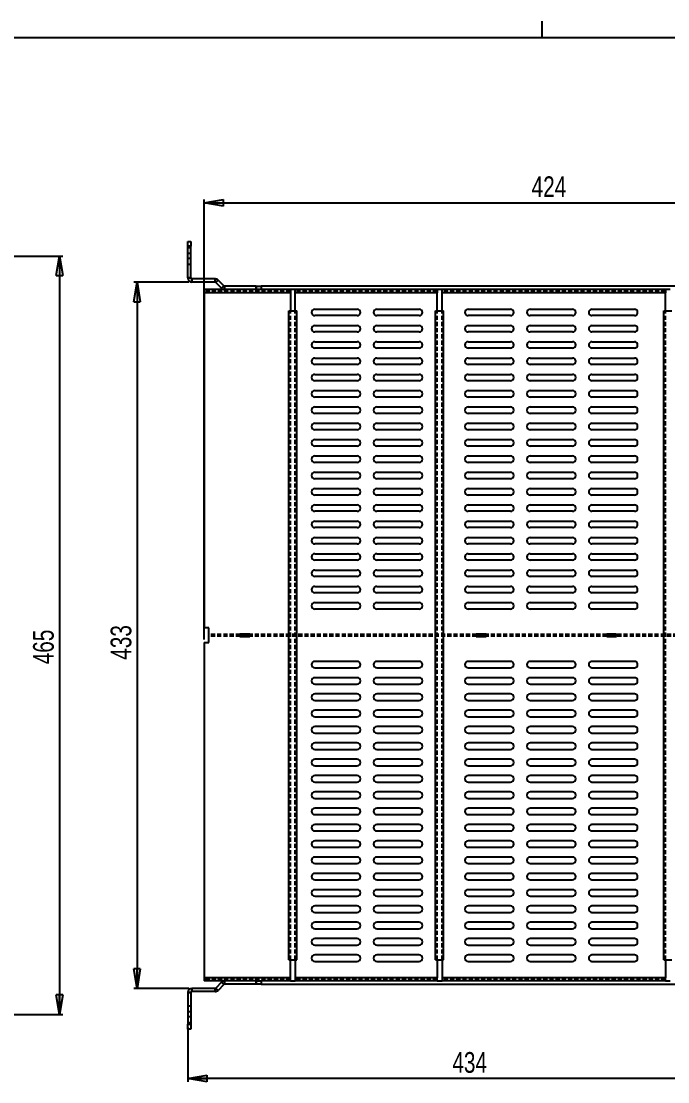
# Model space of a CAD drawing. Extents: x 0 to 841, y 0 to 594.
# Drawn here: x 496.2 to 694.6, y 268.8 to 594 of the extents above; entities that cross this region are included whole.
import ezdxf

# ---------------------------------------------------------------- set-up
doc = ezdxf.new("R2010")
doc.units = 0
doc.linetypes.add('HIDDEN', pattern=[1.905, 1.27, -0.635])
doc.layers.get('0').update_dxf_attribs({"linetype": 'CONTINUOUS'})
doc.layers.add('FORMAT', color=7, linetype='CONTINUOUS')
doc.styles.add('SLDTEXTSTYLE0', font='TXT', dxfattribs={"width": 0.75})
doc.dimstyles.new('SLDDIMSTYLE0', dxfattribs={"dimtxt": 6.35, "dimasz": 5.9944, "dimexe": 0, "dimexo": 0.0625, "dimgap": 1.5875, "dimtad": 1, "dimtih": 1, "dimtoh": 1, "dimlfac": 2, "dimzin": 12, "dimtxsty": 'SLDTEXTSTYLE0', "dimblk1": 'CLOSED', "dimblk2": 'CLOSED', "dimsah": 1, "dimcen": 0.09, "dimazin": 3, "dimtfac": 1, "dimtofl": 0, "dimtmove": 0, "dimatfit": 3, "dimtolj": 1, "dimtzin": 12})

# ---------------------------------------------------------------- blocks, each defined once
blk = doc.blocks.new('_CLOSED')
at = {"color": 0, "linetype": 'BYBLOCK'}
for p, q in [((-1, 0.166667), (0, 0)), ((-1, 0.166667), (-1, -0.166667)), ((0, 0), (-1, -0.166667)), ((0, 0), (-1, 0))]:
    blk.add_line(p, q, dxfattribs=at)
blk = doc.blocks.new('*D8')
at = {"layer": 'FORMAT'}
for p, q in [((547.62, 513.98), (530.77, 513.98)), ((531.76, 513.98), (531.76, 297.48)), ((547.62, 297.48), (530.77, 297.48))]:
    blk.add_line(p, q, dxfattribs=at)
at = {"layer": 'FORMAT', "xscale": 5.9944, "yscale": 5.9944}
for p, rotation in [((531.76, 513.98, -41.97), 90.0000000000004), ((531.76, 297.48, -41.97), 270.0000000000004)]:
    blk.add_blockref('_CLOSED', p, dxfattribs=dict(at, rotation=rotation))
at = {"layer": 'FORMAT', "insert": (523.65, 398.22), "char_height": 6.35, "attachment_point": 1, "rotation": 90, "style": 'SLDTEXTSTYLE0'}
blk.add_mtext('433', dxfattribs=at)
blk = doc.blocks.new('*D9')
at = {"layer": 'FORMAT'}
for p, q in [((552.31, 404.47), (552.31, 539.32)), ((552.31, 538.33), (764.31, 538.33)), ((764.31, 511.72), (764.31, 539.32))]:
    blk.add_line(p, q, dxfattribs=at)
at = {"layer": 'FORMAT', "xscale": 5.9944, "yscale": 5.9944, "rotation": 180.0000000000004}
blk.add_blockref('_CLOSED', (552.31, 538.33, -41.97), dxfattribs=at)
at = {"layer": 'FORMAT', "xscale": 5.9944, "yscale": 5.9944}
blk.add_blockref('_CLOSED', (764.31, 538.33, -41.97), dxfattribs=at)
at = {"layer": 'FORMAT', "insert": (652.78, 546.44), "char_height": 6.35, "attachment_point": 1, "style": 'SLDTEXTSTYLE0'}
blk.add_mtext('424', dxfattribs=at)
blk = doc.blocks.new('*D10')
at = {"layer": 'FORMAT'}
for p, q in [((764.31, 299.74), (764.31, 268.84)), ((547.31, 285.49), (547.31, 268.84)), ((764.31, 269.83), (547.31, 269.83))]:
    blk.add_line(p, q, dxfattribs=at)
at = {"layer": 'FORMAT', "xscale": 5.9944, "yscale": 5.9944}
for p, rotation in [((547.31, 269.83, -41.87), 180.0000000000004), ((764.31, 269.83, -41.87), 360.0000000000004)]:
    blk.add_blockref('_CLOSED', p, dxfattribs=dict(at, rotation=rotation))
at = {"layer": 'FORMAT', "insert": (628.48, 277.94), "char_height": 6.35, "attachment_point": 1, "style": 'SLDTEXTSTYLE0'}
blk.add_mtext('434', dxfattribs=at)
blk = doc.blocks.new('*D12')
at = {"layer": 'FORMAT'}
for p, q in [((469.93, 521.98), (508.96, 521.98)), ((507.97, 521.98), (507.97, 289.48)), ((469.56, 289.48), (508.96, 289.48))]:
    blk.add_line(p, q, dxfattribs=at)
at = {"layer": 'FORMAT', "xscale": 5.9944, "yscale": 5.9944}
for p, rotation in [((507.97, 521.98, 0.05), 90.0000000000004), ((507.97, 289.48, 0.05), 270.0000000000004)]:
    blk.add_blockref('_CLOSED', p, dxfattribs=dict(at, rotation=rotation))
at = {"layer": 'FORMAT', "insert": (499.86, 396.83), "char_height": 6.35, "attachment_point": 1, "rotation": 90, "style": 'SLDTEXTSTYLE0'}
blk.add_mtext('465', dxfattribs=at)

msp = doc.modelspace()

# ---------------------------------------------------------------- linework, layer by layer
at = {"color": 7, "linetype": 'CONTINUOUS'}
for p, q in [((656, 589), (656, 594)), ((25, 589), (836, 589)), ((547.3088, 526.4831), (548.3088, 526.4831)), ((547.3088, 524.9831), (547.3088, 526.4831)), ((548.3088, 524.9831), (547.3088, 524.9831)), ((547.3088, 515.2831), (547.3088, 524.9831)), ((548.3088, 526.4831), (548.3088, 524.9831)), ((548.3088, 515.2831), (548.3088, 524.9831)), ((547.3088, 515.2831), (548.3088, 515.2831)), ((548.6088, 514.9831), (548.6088, 513.9831)), ((555.6846, 514.9831), (548.6088, 514.9831)), ((555.6846, 513.9831), (548.6088, 513.9831)), ((555.6846, 513.9831), (555.6846, 514.9831)), ((556.6038, 514.6023), (555.8967, 513.8952)), ((557.6781, 512.1138), (555.8967, 513.8952)), ((558.3852, 512.821), (556.6038, 514.6023)), ((552.3088, 510.7331), (552.3088, 511.7331)), ((558.5973, 511.7331), (552.3088, 511.7331)), ((578.8088, 510.7331), (552.3088, 510.7331)), ((552.3088, 510.7331), (552.3088, 407.9831)), ((557.6781, 512.1138), (558.3852, 512.821)), ((558.5973, 512.7331), (558.5973, 511.7331)), ((568.3088, 512.7331), (558.5973, 512.7331)), ((568.3088, 511.7331), (558.5973, 511.7331)), ((568.3088, 511.7331), (568.3088, 512.7331)), ((568.3088, 512.7331), (569.8088, 512.7331)), ((569.8088, 511.7331), (568.3088, 511.7331)), ((569.8088, 512.7331), (569.8088, 511.7331)), ((764.3088, 512.7331), (569.8088, 512.7331)), ((578.8088, 511.7331), (569.8088, 511.7331)), ((580.3088, 511.7331), (578.8088, 511.7331)), ((578.8088, 511.7331), (578.8088, 510.7331)), ((578.8088, 510.7331), (578.8088, 505.2331)), ((623.8088, 511.7331), (580.3088, 511.7331)), ((580.3088, 510.7331), (580.3088, 511.7331)), ((580.3088, 505.2331), (580.3088, 510.7331)), ((623.8088, 510.7331), (580.3088, 510.7331)), ((625.3088, 511.7331), (623.8088, 511.7331)), ((623.8088, 511.7331), (623.8088, 510.7331)), ((623.8088, 505.2331), (623.8088, 510.7331)), ((625.3088, 510.7331), (625.3088, 511.7331)), ((693.8088, 511.7331), (625.3088, 511.7331)), ((693.8088, 510.7331), (625.3088, 510.7331)), ((625.3088, 505.2331), (625.3088, 510.7331)), ((695.3088, 511.7331), (693.8088, 511.7331)), ((693.8088, 511.7331), (693.8088, 510.7331)), ((693.8088, 505.2331), (693.8088, 510.7331)), ((578.3088, 505.2331), (580.8088, 505.2331)), ((578.3088, 306.2331), (578.3088, 505.2331)), ((580.8088, 306.2331), (580.8088, 505.2331)), ((586.3088, 505.7331), (599.3088, 505.7331)), ((605.3088, 505.7331), (618.3088, 505.7331)), ((623.3088, 505.2331), (625.8088, 505.2331)), ((623.3088, 306.2331), (623.3088, 505.2331)), ((625.8088, 306.2331), (625.8088, 505.2331)), ((633.3088, 505.7331), (646.3088, 505.7331)), ((652.3088, 505.7331), (665.3088, 505.7331)), ((671.3088, 505.7331), (684.3088, 505.7331)), ((693.3088, 306.2331), (693.3088, 505.2331)), ((693.3088, 505.2331), (695.8088, 505.2331)), ((599.3088, 503.7331), (586.3088, 503.7331)), ((618.3088, 503.7331), (605.3088, 503.7331)), ((646.3088, 503.7331), (633.3088, 503.7331)), ((665.3088, 503.7331), (652.3088, 503.7331)), ((684.3088, 503.7331), (671.3088, 503.7331)), ((586.3088, 500.7331), (599.3088, 500.7331)), ((599.3088, 498.7331), (586.3088, 498.7331)), ((605.3088, 500.7331), (618.3088, 500.7331)), ((618.3088, 498.7331), (605.3088, 498.7331)), ((633.3088, 500.7331), (646.3088, 500.7331)), ((646.3088, 498.7331), (633.3088, 498.7331)), ((652.3088, 500.7331), (665.3088, 500.7331)), ((665.3088, 498.7331), (652.3088, 498.7331)), ((671.3088, 500.7331), (684.3088, 500.7331)), ((684.3088, 498.7331), (671.3088, 498.7331)), ((586.3088, 495.7331), (599.3088, 495.7331)), ((605.3088, 495.7331), (618.3088, 495.7331)), ((633.3088, 495.7331), (646.3088, 495.7331)), ((652.3088, 495.7331), (665.3088, 495.7331)), ((671.3088, 495.7331), (684.3088, 495.7331)), ((599.3088, 493.7331), (586.3088, 493.7331)), ((618.3088, 493.7331), (605.3088, 493.7331)), ((646.3088, 493.7331), (633.3088, 493.7331)), ((665.3088, 493.7331), (652.3088, 493.7331)), ((684.3088, 493.7331), (671.3088, 493.7331)), ((586.3088, 490.7331), (599.3088, 490.7331)), ((599.3088, 488.7331), (586.3088, 488.7331)), ((605.3088, 490.7331), (618.3088, 490.7331)), ((618.3088, 488.7331), (605.3088, 488.7331)), ((633.3088, 490.7331), (646.3088, 490.7331)), ((646.3088, 488.7331), (633.3088, 488.7331)), ((652.3088, 490.7331), (665.3088, 490.7331)), ((665.3088, 488.7331), (652.3088, 488.7331)), ((671.3088, 490.7331), (684.3088, 490.7331)), ((684.3088, 488.7331), (671.3088, 488.7331)), ((586.3088, 485.7331), (599.3088, 485.7331)), ((605.3088, 485.7331), (618.3088, 485.7331)), ((633.3088, 485.7331), (646.3088, 485.7331)), ((652.3088, 485.7331), (665.3088, 485.7331)), ((671.3088, 485.7331), (684.3088, 485.7331)), ((599.3088, 483.7331), (586.3088, 483.7331)), ((618.3088, 483.7331), (605.3088, 483.7331)), ((646.3088, 483.7331), (633.3088, 483.7331)), ((665.3088, 483.7331), (652.3088, 483.7331)), ((684.3088, 483.7331), (671.3088, 483.7331)), ((586.3088, 480.7331), (599.3088, 480.7331)), ((599.3088, 478.7331), (586.3088, 478.7331)), ((605.3088, 480.7331), (618.3088, 480.7331)), ((618.3088, 478.7331), (605.3088, 478.7331)), ((633.3088, 480.7331), (646.3088, 480.7331)), ((646.3088, 478.7331), (633.3088, 478.7331)), ((652.3088, 480.7331), (665.3088, 480.7331)), ((665.3088, 478.7331), (652.3088, 478.7331)), ((671.3088, 480.7331), (684.3088, 480.7331)), ((684.3088, 478.7331), (671.3088, 478.7331)), ((586.3088, 475.7331), (599.3088, 475.7331)), ((605.3088, 475.7331), (618.3088, 475.7331)), ((633.3088, 475.7331), (646.3088, 475.7331)), ((652.3088, 475.7331), (665.3088, 475.7331)), ((671.3088, 475.7331), (684.3088, 475.7331)), ((599.3088, 473.7331), (586.3088, 473.7331)), ((618.3088, 473.7331), (605.3088, 473.7331)), ((646.3088, 473.7331), (633.3088, 473.7331)), ((665.3088, 473.7331), (652.3088, 473.7331)), ((684.3088, 473.7331), (671.3088, 473.7331)), ((586.3088, 470.7331), (599.3088, 470.7331)), ((599.3088, 468.7331), (586.3088, 468.7331)), ((605.3088, 470.7331), (618.3088, 470.7331)), ((618.3088, 468.7331), (605.3088, 468.7331)), ((633.3088, 470.7331), (646.3088, 470.7331)), ((646.3088, 468.7331), (633.3088, 468.7331)), ((652.3088, 470.7331), (665.3088, 470.7331)), ((665.3088, 468.7331), (652.3088, 468.7331)), ((671.3088, 470.7331), (684.3088, 470.7331)), ((684.3088, 468.7331), (671.3088, 468.7331)), ((586.3088, 465.7331), (599.3088, 465.7331)), ((605.3088, 465.7331), (618.3088, 465.7331)), ((633.3088, 465.7331), (646.3088, 465.7331)), ((652.3088, 465.7331), (665.3088, 465.7331)), ((671.3088, 465.7331), (684.3088, 465.7331)), ((599.3088, 463.7331), (586.3088, 463.7331)), ((618.3088, 463.7331), (605.3088, 463.7331)), ((646.3088, 463.7331), (633.3088, 463.7331)), ((665.3088, 463.7331), (652.3088, 463.7331)), ((684.3088, 463.7331), (671.3088, 463.7331)), ((586.3088, 460.7331), (599.3088, 460.7331)), ((599.3088, 458.7331), (586.3088, 458.7331)), ((605.3088, 460.7331), (618.3088, 460.7331)), ((618.3088, 458.7331), (605.3088, 458.7331)), ((633.3088, 460.7331), (646.3088, 460.7331)), ((646.3088, 458.7331), (633.3088, 458.7331)), ((652.3088, 460.7331), (665.3088, 460.7331)), ((665.3088, 458.7331), (652.3088, 458.7331)), ((671.3088, 460.7331), (684.3088, 460.7331)), ((684.3088, 458.7331), (671.3088, 458.7331)), ((586.3088, 455.7331), (599.3088, 455.7331)), ((605.3088, 455.7331), (618.3088, 455.7331)), ((633.3088, 455.7331), (646.3088, 455.7331)), ((652.3088, 455.7331), (665.3088, 455.7331)), ((671.3088, 455.7331), (684.3088, 455.7331)), ((599.3088, 453.7331), (586.3088, 453.7331)), ((618.3088, 453.7331), (605.3088, 453.7331)), ((646.3088, 453.7331), (633.3088, 453.7331)), ((665.3088, 453.7331), (652.3088, 453.7331)), ((684.3088, 453.7331), (671.3088, 453.7331)), ((586.3088, 450.7331), (599.3088, 450.7331)), ((599.3088, 448.7331), (586.3088, 448.7331)), ((605.3088, 450.7331), (618.3088, 450.7331)), ((618.3088, 448.7331), (605.3088, 448.7331)), ((633.3088, 450.7331), (646.3088, 450.7331)), ((646.3088, 448.7331), (633.3088, 448.7331)), ((652.3088, 450.7331), (665.3088, 450.7331)), ((665.3088, 448.7331), (652.3088, 448.7331)), ((671.3088, 450.7331), (684.3088, 450.7331)), ((684.3088, 448.7331), (671.3088, 448.7331)), ((586.3088, 445.7331), (599.3088, 445.7331)), ((605.3088, 445.7331), (618.3088, 445.7331)), ((633.3088, 445.7331), (646.3088, 445.7331)), ((652.3088, 445.7331), (665.3088, 445.7331)), ((671.3088, 445.7331), (684.3088, 445.7331)), ((599.3088, 443.7331), (586.3088, 443.7331)), ((618.3088, 443.7331), (605.3088, 443.7331)), ((646.3088, 443.7331), (633.3088, 443.7331)), ((665.3088, 443.7331), (652.3088, 443.7331)), ((684.3088, 443.7331), (671.3088, 443.7331)), ((586.3088, 440.7331), (599.3088, 440.7331)), ((605.3088, 440.7331), (618.3088, 440.7331)), ((633.3088, 440.7331), (646.3088, 440.7331)), ((652.3088, 440.7331), (665.3088, 440.7331)), ((671.3088, 440.7331), (684.3088, 440.7331)), ((599.3088, 438.7331), (586.3088, 438.7331)), ((586.3088, 435.7331), (599.3088, 435.7331)), ((618.3088, 438.7331), (605.3088, 438.7331)), ((605.3088, 435.7331), (618.3088, 435.7331)), ((646.3088, 438.7331), (633.3088, 438.7331)), ((633.3088, 435.7331), (646.3088, 435.7331)), ((665.3088, 438.7331), (652.3088, 438.7331)), ((652.3088, 435.7331), (665.3088, 435.7331)), ((684.3088, 438.7331), (671.3088, 438.7331)), ((671.3088, 435.7331), (684.3088, 435.7331)), ((599.3088, 433.7331), (586.3088, 433.7331)), ((618.3088, 433.7331), (605.3088, 433.7331)), ((646.3088, 433.7331), (633.3088, 433.7331)), ((665.3088, 433.7331), (652.3088, 433.7331)), ((684.3088, 433.7331), (671.3088, 433.7331)), ((586.3088, 430.7331), (599.3088, 430.7331)), ((605.3088, 430.7331), (618.3088, 430.7331)), ((633.3088, 430.7331), (646.3088, 430.7331)), ((652.3088, 430.7331), (665.3088, 430.7331)), ((671.3088, 430.7331), (684.3088, 430.7331)), ((599.3088, 428.7331), (586.3088, 428.7331)), ((618.3088, 428.7331), (605.3088, 428.7331)), ((646.3088, 428.7331), (633.3088, 428.7331)), ((665.3088, 428.7331), (652.3088, 428.7331)), ((684.3088, 428.7331), (671.3088, 428.7331)), ((586.3088, 425.7331), (599.3088, 425.7331)), ((599.3088, 423.7331), (586.3088, 423.7331)), ((605.3088, 425.7331), (618.3088, 425.7331)), ((618.3088, 423.7331), (605.3088, 423.7331)), ((633.3088, 425.7331), (646.3088, 425.7331)), ((646.3088, 423.7331), (633.3088, 423.7331)), ((652.3088, 425.7331), (665.3088, 425.7331)), ((665.3088, 423.7331), (652.3088, 423.7331)), ((671.3088, 425.7331), (684.3088, 425.7331)), ((684.3088, 423.7331), (671.3088, 423.7331)), ((586.3088, 420.7331), (599.3088, 420.7331)), ((605.3088, 420.7331), (618.3088, 420.7331)), ((633.3088, 420.7331), (646.3088, 420.7331)), ((652.3088, 420.7331), (665.3088, 420.7331)), ((671.3088, 420.7331), (684.3088, 420.7331)), ((599.3088, 418.7331), (586.3088, 418.7331)), ((618.3088, 418.7331), (605.3088, 418.7331)), ((646.3088, 418.7331), (633.3088, 418.7331)), ((665.3088, 418.7331), (652.3088, 418.7331)), ((684.3088, 418.7331), (671.3088, 418.7331)), ((586.3088, 415.7331), (599.3088, 415.7331)), ((599.3088, 413.7331), (586.3088, 413.7331)), ((605.3088, 415.7331), (618.3088, 415.7331)), ((618.3088, 413.7331), (605.3088, 413.7331)), ((633.3088, 415.7331), (646.3088, 415.7331)), ((646.3088, 413.7331), (633.3088, 413.7331)), ((652.3088, 415.7331), (665.3088, 415.7331)), ((665.3088, 413.7331), (652.3088, 413.7331)), ((671.3088, 415.7331), (684.3088, 415.7331)), ((684.3088, 413.7331), (671.3088, 413.7331)), ((553.8088, 407.9831), (552.3088, 407.9831)), ((553.8088, 403.4831), (553.8088, 407.9831)), ((552.3088, 403.4831), (552.3088, 300.7331)), ((552.3088, 403.4831), (553.8088, 403.4831)), ((566.3088, 406.1081), (563.3088, 406.1081)), ((563.3088, 406.1081), (563.3088, 405.3581)), ((563.5588, 405.9831), (563.3088, 405.9831)), ((563.5588, 405.4831), (563.3088, 405.4831)), ((563.3088, 405.3581), (566.3088, 405.3581)), ((563.5588, 405.4831), (563.5588, 405.9831)), ((566.0588, 405.9831), (563.5588, 405.9831)), ((566.0588, 405.4831), (563.5588, 405.4831)), ((566.0588, 405.4831), (566.0588, 405.9831)), ((566.3088, 405.9831), (566.0588, 405.9831)), ((566.3088, 405.4831), (566.0588, 405.4831)), ((566.3088, 405.3581), (566.3088, 406.1081)), ((638.8088, 406.1081), (635.8088, 406.1081)), ((635.8088, 406.1081), (635.8088, 405.3581)), ((636.0588, 405.9831), (635.8088, 405.9831)), ((636.0588, 405.4831), (635.8088, 405.4831)), ((635.8088, 405.3581), (638.8088, 405.3581)), ((636.0588, 405.4831), (636.0588, 405.9831)), ((638.5588, 405.9831), (636.0588, 405.9831)), ((638.5588, 405.4831), (636.0588, 405.4831)), ((638.5588, 405.4831), (638.5588, 405.9831)), ((638.8088, 405.9831), (638.5588, 405.9831)), ((638.8088, 405.4831), (638.5588, 405.4831)), ((638.8088, 405.3581), (638.8088, 406.1081)), ((678.8088, 406.1081), (675.8088, 406.1081)), ((675.8088, 406.1081), (675.8088, 405.3581)), ((676.0588, 405.9831), (675.8088, 405.9831)), ((676.0588, 405.4831), (675.8088, 405.4831)), ((675.8088, 405.3581), (678.8088, 405.3581)), ((676.0588, 405.4831), (676.0588, 405.9831)), ((678.5588, 405.9831), (676.0588, 405.9831)), ((678.5588, 405.4831), (676.0588, 405.4831)), ((678.5588, 405.4831), (678.5588, 405.9831)), ((678.8088, 405.9831), (678.5588, 405.9831)), ((678.8088, 405.4831), (678.5588, 405.4831)), ((678.8088, 405.3581), (678.8088, 406.1081)), ((599.3088, 397.7331), (586.3088, 397.7331)), ((618.3088, 397.7331), (605.3088, 397.7331)), ((646.3088, 397.7331), (633.3088, 397.7331)), ((665.3088, 397.7331), (652.3088, 397.7331)), ((684.3088, 397.7331), (671.3088, 397.7331)), ((586.3088, 395.7331), (599.3088, 395.7331)), ((605.3088, 395.7331), (618.3088, 395.7331)), ((633.3088, 395.7331), (646.3088, 395.7331)), ((652.3088, 395.7331), (665.3088, 395.7331)), ((671.3088, 395.7331), (684.3088, 395.7331)), ((599.3088, 392.7331), (586.3088, 392.7331)), ((586.3088, 390.7331), (599.3088, 390.7331)), ((618.3088, 392.7331), (605.3088, 392.7331)), ((605.3088, 390.7331), (618.3088, 390.7331)), ((646.3088, 392.7331), (633.3088, 392.7331)), ((633.3088, 390.7331), (646.3088, 390.7331)), ((665.3088, 392.7331), (652.3088, 392.7331)), ((652.3088, 390.7331), (665.3088, 390.7331)), ((684.3088, 392.7331), (671.3088, 392.7331)), ((671.3088, 390.7331), (684.3088, 390.7331)), ((599.3088, 387.7331), (586.3088, 387.7331)), ((618.3088, 387.7331), (605.3088, 387.7331)), ((646.3088, 387.7331), (633.3088, 387.7331)), ((665.3088, 387.7331), (652.3088, 387.7331)), ((684.3088, 387.7331), (671.3088, 387.7331)), ((586.3088, 385.7331), (599.3088, 385.7331)), ((605.3088, 385.7331), (618.3088, 385.7331)), ((633.3088, 385.7331), (646.3088, 385.7331)), ((652.3088, 385.7331), (665.3088, 385.7331)), ((671.3088, 385.7331), (684.3088, 385.7331)), ((599.3088, 382.7331), (586.3088, 382.7331)), ((586.3088, 380.7331), (599.3088, 380.7331)), ((618.3088, 382.7331), (605.3088, 382.7331)), ((605.3088, 380.7331), (618.3088, 380.7331)), ((646.3088, 382.7331), (633.3088, 382.7331)), ((633.3088, 380.7331), (646.3088, 380.7331)), ((665.3088, 382.7331), (652.3088, 382.7331)), ((652.3088, 380.7331), (665.3088, 380.7331)), ((684.3088, 382.7331), (671.3088, 382.7331)), ((671.3088, 380.7331), (684.3088, 380.7331)), ((599.3088, 377.7331), (586.3088, 377.7331)), ((618.3088, 377.7331), (605.3088, 377.7331)), ((646.3088, 377.7331), (633.3088, 377.7331)), ((665.3088, 377.7331), (652.3088, 377.7331)), ((684.3088, 377.7331), (671.3088, 377.7331)), ((586.3088, 375.7331), (599.3088, 375.7331)), ((605.3088, 375.7331), (618.3088, 375.7331)), ((633.3088, 375.7331), (646.3088, 375.7331)), ((652.3088, 375.7331), (665.3088, 375.7331)), ((671.3088, 375.7331), (684.3088, 375.7331)), ((599.3088, 372.7331), (586.3088, 372.7331)), ((586.3088, 370.7331), (599.3088, 370.7331)), ((618.3088, 372.7331), (605.3088, 372.7331)), ((605.3088, 370.7331), (618.3088, 370.7331)), ((646.3088, 372.7331), (633.3088, 372.7331)), ((633.3088, 370.7331), (646.3088, 370.7331)), ((665.3088, 372.7331), (652.3088, 372.7331)), ((652.3088, 370.7331), (665.3088, 370.7331)), ((684.3088, 372.7331), (671.3088, 372.7331)), ((671.3088, 370.7331), (684.3088, 370.7331)), ((599.3088, 367.7331), (586.3088, 367.7331)), ((618.3088, 367.7331), (605.3088, 367.7331)), ((646.3088, 367.7331), (633.3088, 367.7331)), ((665.3088, 367.7331), (652.3088, 367.7331)), ((684.3088, 367.7331), (671.3088, 367.7331)), ((586.3088, 365.7331), (599.3088, 365.7331)), ((605.3088, 365.7331), (618.3088, 365.7331)), ((633.3088, 365.7331), (646.3088, 365.7331)), ((652.3088, 365.7331), (665.3088, 365.7331)), ((671.3088, 365.7331), (684.3088, 365.7331)), ((599.3088, 362.7331), (586.3088, 362.7331)), ((618.3088, 362.7331), (605.3088, 362.7331)), ((646.3088, 362.7331), (633.3088, 362.7331)), ((665.3088, 362.7331), (652.3088, 362.7331)), ((684.3088, 362.7331), (671.3088, 362.7331)), ((586.3088, 360.7331), (599.3088, 360.7331)), ((599.3088, 357.7331), (586.3088, 357.7331)), ((605.3088, 360.7331), (618.3088, 360.7331)), ((618.3088, 357.7331), (605.3088, 357.7331)), ((633.3088, 360.7331), (646.3088, 360.7331)), ((646.3088, 357.7331), (633.3088, 357.7331)), ((652.3088, 360.7331), (665.3088, 360.7331)), ((665.3088, 357.7331), (652.3088, 357.7331)), ((671.3088, 360.7331), (684.3088, 360.7331)), ((684.3088, 357.7331), (671.3088, 357.7331)), ((586.3088, 355.7331), (599.3088, 355.7331)), ((605.3088, 355.7331), (618.3088, 355.7331)), ((633.3088, 355.7331), (646.3088, 355.7331)), ((652.3088, 355.7331), (665.3088, 355.7331)), ((671.3088, 355.7331), (684.3088, 355.7331)), ((599.3088, 352.7331), (586.3088, 352.7331)), ((618.3088, 352.7331), (605.3088, 352.7331)), ((646.3088, 352.7331), (633.3088, 352.7331)), ((665.3088, 352.7331), (652.3088, 352.7331)), ((684.3088, 352.7331), (671.3088, 352.7331)), ((586.3088, 350.7331), (599.3088, 350.7331)), ((605.3088, 350.7331), (618.3088, 350.7331)), ((633.3088, 350.7331), (646.3088, 350.7331)), ((652.3088, 350.7331), (665.3088, 350.7331)), ((671.3088, 350.7331), (684.3088, 350.7331)), ((599.3088, 347.7331), (586.3088, 347.7331)), ((586.3088, 345.7331), (599.3088, 345.7331)), ((618.3088, 347.7331), (605.3088, 347.7331)), ((605.3088, 345.7331), (618.3088, 345.7331)), ((646.3088, 347.7331), (633.3088, 347.7331)), ((633.3088, 345.7331), (646.3088, 345.7331)), ((665.3088, 347.7331), (652.3088, 347.7331)), ((652.3088, 345.7331), (665.3088, 345.7331)), ((684.3088, 347.7331), (671.3088, 347.7331)), ((671.3088, 345.7331), (684.3088, 345.7331)), ((599.3088, 342.7331), (586.3088, 342.7331)), ((618.3088, 342.7331), (605.3088, 342.7331)), ((646.3088, 342.7331), (633.3088, 342.7331)), ((665.3088, 342.7331), (652.3088, 342.7331)), ((684.3088, 342.7331), (671.3088, 342.7331)), ((586.3088, 340.7331), (599.3088, 340.7331)), ((605.3088, 340.7331), (618.3088, 340.7331)), ((633.3088, 340.7331), (646.3088, 340.7331)), ((652.3088, 340.7331), (665.3088, 340.7331)), ((671.3088, 340.7331), (684.3088, 340.7331)), ((599.3088, 337.7331), (586.3088, 337.7331)), ((586.3088, 335.7331), (599.3088, 335.7331)), ((618.3088, 337.7331), (605.3088, 337.7331)), ((605.3088, 335.7331), (618.3088, 335.7331)), ((646.3088, 337.7331), (633.3088, 337.7331)), ((633.3088, 335.7331), (646.3088, 335.7331)), ((665.3088, 337.7331), (652.3088, 337.7331)), ((652.3088, 335.7331), (665.3088, 335.7331)), ((684.3088, 337.7331), (671.3088, 337.7331)), ((671.3088, 335.7331), (684.3088, 335.7331)), ((599.3088, 332.7331), (586.3088, 332.7331)), ((618.3088, 332.7331), (605.3088, 332.7331)), ((646.3088, 332.7331), (633.3088, 332.7331)), ((665.3088, 332.7331), (652.3088, 332.7331)), ((684.3088, 332.7331), (671.3088, 332.7331)), ((586.3088, 330.7331), (599.3088, 330.7331)), ((605.3088, 330.7331), (618.3088, 330.7331)), ((633.3088, 330.7331), (646.3088, 330.7331)), ((652.3088, 330.7331), (665.3088, 330.7331)), ((671.3088, 330.7331), (684.3088, 330.7331)), ((599.3088, 327.7331), (586.3088, 327.7331)), ((586.3088, 325.7331), (599.3088, 325.7331)), ((618.3088, 327.7331), (605.3088, 327.7331)), ((605.3088, 325.7331), (618.3088, 325.7331)), ((646.3088, 327.7331), (633.3088, 327.7331)), ((633.3088, 325.7331), (646.3088, 325.7331)), ((665.3088, 327.7331), (652.3088, 327.7331)), ((652.3088, 325.7331), (665.3088, 325.7331)), ((684.3088, 327.7331), (671.3088, 327.7331)), ((671.3088, 325.7331), (684.3088, 325.7331)), ((599.3088, 322.7331), (586.3088, 322.7331)), ((618.3088, 322.7331), (605.3088, 322.7331)), ((646.3088, 322.7331), (633.3088, 322.7331)), ((665.3088, 322.7331), (652.3088, 322.7331)), ((684.3088, 322.7331), (671.3088, 322.7331)), ((586.3088, 320.7331), (599.3088, 320.7331)), ((605.3088, 320.7331), (618.3088, 320.7331)), ((633.3088, 320.7331), (646.3088, 320.7331)), ((652.3088, 320.7331), (665.3088, 320.7331)), ((671.3088, 320.7331), (684.3088, 320.7331)), ((599.3088, 317.7331), (586.3088, 317.7331)), ((586.3088, 315.7331), (599.3088, 315.7331)), ((618.3088, 317.7331), (605.3088, 317.7331)), ((605.3088, 315.7331), (618.3088, 315.7331)), ((646.3088, 317.7331), (633.3088, 317.7331)), ((633.3088, 315.7331), (646.3088, 315.7331)), ((665.3088, 317.7331), (652.3088, 317.7331)), ((652.3088, 315.7331), (665.3088, 315.7331)), ((684.3088, 317.7331), (671.3088, 317.7331)), ((671.3088, 315.7331), (684.3088, 315.7331)), ((599.3088, 312.7331), (586.3088, 312.7331)), ((618.3088, 312.7331), (605.3088, 312.7331)), ((646.3088, 312.7331), (633.3088, 312.7331)), ((665.3088, 312.7331), (652.3088, 312.7331)), ((684.3088, 312.7331), (671.3088, 312.7331)), ((586.3088, 310.7331), (599.3088, 310.7331)), ((605.3088, 310.7331), (618.3088, 310.7331)), ((633.3088, 310.7331), (646.3088, 310.7331)), ((652.3088, 310.7331), (665.3088, 310.7331)), ((671.3088, 310.7331), (684.3088, 310.7331)), ((578.3088, 306.2331), (580.8088, 306.2331)), ((578.8088, 300.7331), (578.8088, 306.2331)), ((580.3088, 306.2331), (580.3088, 300.7331)), ((599.3088, 307.7331), (586.3088, 307.7331)), ((586.3088, 305.7331), (599.3088, 305.7331)), ((618.3088, 307.7331), (605.3088, 307.7331)), ((605.3088, 305.7331), (618.3088, 305.7331)), ((623.3088, 306.2331), (625.8088, 306.2331)), ((623.8088, 306.2331), (623.8088, 300.7331)), ((625.3088, 306.2331), (625.3088, 300.7331)), ((646.3088, 307.7331), (633.3088, 307.7331)), ((633.3088, 305.7331), (646.3088, 305.7331)), ((665.3088, 307.7331), (652.3088, 307.7331)), ((652.3088, 305.7331), (665.3088, 305.7331)), ((684.3088, 307.7331), (671.3088, 307.7331)), ((671.3088, 305.7331), (684.3088, 305.7331)), ((693.3088, 306.2331), (695.8088, 306.2331)), ((693.8088, 306.2331), (693.8088, 300.7331)), ((578.8088, 300.7331), (552.3088, 300.7331)), ((552.3088, 300.7331), (552.3088, 299.7331)), ((558.5973, 299.7331), (552.3088, 299.7331)), ((557.6781, 299.3523), (555.8967, 297.571)), ((558.3852, 298.6452), (557.6781, 299.3523)), ((558.5973, 299.7331), (558.5973, 298.7331)), ((568.3088, 299.7331), (558.5973, 299.7331)), ((568.3088, 298.7331), (568.3088, 299.7331)), ((568.3088, 299.7331), (569.8088, 299.7331)), ((569.8088, 299.7331), (569.8088, 298.7331)), ((578.8088, 299.7331), (569.8088, 299.7331)), ((578.8088, 299.7331), (578.8088, 300.7331)), ((578.8088, 299.7331), (580.3088, 299.7331)), ((623.8088, 300.7331), (580.3088, 300.7331)), ((580.3088, 300.7331), (580.3088, 299.7331)), ((623.8088, 299.7331), (580.3088, 299.7331)), ((623.8088, 299.7331), (623.8088, 300.7331)), ((623.8088, 299.7331), (625.3088, 299.7331)), ((693.8088, 300.7331), (625.3088, 300.7331)), ((625.3088, 300.7331), (625.3088, 299.7331)), ((693.8088, 299.7331), (625.3088, 299.7331)), ((693.8088, 299.7331), (693.8088, 300.7331)), ((693.8088, 299.7331), (695.3088, 299.7331)), ((548.3088, 296.1831), (547.3088, 296.1831)), ((547.3088, 296.1831), (547.3088, 286.4831)), ((548.3088, 296.1831), (548.3088, 286.4831)), ((548.6088, 297.4831), (548.6088, 296.4831)), ((555.6846, 297.4831), (548.6088, 297.4831)), ((555.6846, 296.4831), (548.6088, 296.4831)), ((555.6846, 296.4831), (555.6846, 297.4831)), ((555.8967, 297.571), (556.6038, 296.8638)), ((558.3852, 298.6452), (556.6038, 296.8638)), ((568.3088, 298.7331), (558.5973, 298.7331)), ((569.8088, 298.7331), (568.3088, 298.7331)), ((569.8088, 298.7331), (764.3088, 298.7331)), ((547.3088, 286.4831), (548.3088, 286.4831)), ((547.3088, 284.9831), (547.3088, 286.4831)), ((548.3088, 286.4831), (548.3088, 284.9831)), ((548.3088, 284.9831), (547.3088, 284.9831))]:
    msp.add_line(p, q, dxfattribs=at)
at = {"color": 7, "linetype": 'HIDDEN'}
for p, q in [((547.3088, 524.9831), (548.3088, 524.9831)), ((548.3088, 524.4831), (547.3088, 524.4831)), ((548.3088, 522.7331), (547.3088, 522.7331)), ((548.3088, 522.7331), (547.3088, 522.7331)), ((548.3088, 522.7331), (547.3088, 522.7331)), ((548.3088, 522.7331), (547.3088, 522.7331)), ((548.3088, 521.2331), (547.3088, 521.2331)), ((548.3088, 521.2331), (547.3088, 521.2331)), ((548.3088, 521.2331), (547.3088, 521.2331)), ((548.3088, 521.2331), (547.3088, 521.2331)), ((547.3088, 519.4831), (548.3088, 519.4831)), ((548.3088, 515.2831), (547.3088, 515.2831)), ((548.6088, 513.9831), (548.6088, 514.9831)), ((555.6846, 514.9831), (555.6846, 513.9831)), ((555.8967, 513.8952), (556.6038, 514.6023)), ((578.8088, 511.2331), (552.3088, 511.2331)), ((578.8088, 510.7331), (552.3088, 510.7331)), ((578.8088, 510.7331), (552.3088, 510.7331)), ((578.8088, 510.7331), (552.3088, 510.7331)), ((558.3852, 512.821), (557.6781, 512.1138)), ((558.5973, 511.7331), (558.5973, 512.7331)), ((568.3088, 512.7331), (568.3088, 511.7331)), ((623.8088, 511.2331), (580.3088, 511.2331)), ((623.8088, 510.7331), (580.3088, 510.7331)), ((623.8088, 510.7331), (580.3088, 510.7331)), ((623.8088, 510.7331), (580.3088, 510.7331)), ((693.8088, 511.2331), (625.3088, 511.2331)), ((693.8088, 510.7331), (625.3088, 510.7331)), ((693.8088, 510.7331), (625.3088, 510.7331)), ((693.8088, 510.7331), (625.3088, 510.7331)), ((578.8088, 306.2331), (578.8088, 505.2331)), ((580.3088, 306.2331), (580.3088, 505.2331)), ((623.8088, 306.2331), (623.8088, 505.2331)), ((625.3088, 306.2331), (625.3088, 505.2331)), ((693.8088, 306.2331), (693.8088, 505.2331)), ((563.3088, 405.9831), (553.8088, 405.9831)), ((563.3088, 405.4831), (553.8088, 405.4831)), ((635.8088, 405.9831), (566.3088, 405.9831)), ((635.8088, 405.4831), (566.3088, 405.4831)), ((675.8088, 405.9831), (638.8088, 405.9831)), ((675.8088, 405.4831), (638.8088, 405.4831)), ((750.8088, 405.9831), (678.8088, 405.9831)), ((750.8088, 405.4831), (678.8088, 405.4831)), ((578.8088, 300.7331), (552.3088, 300.7331)), ((578.8088, 300.7331), (552.3088, 300.7331)), ((578.8088, 300.7331), (552.3088, 300.7331)), ((578.8088, 300.2331), (552.3088, 300.2331)), ((557.6781, 299.3523), (558.3852, 298.6452)), ((558.5973, 298.7331), (558.5973, 299.7331)), ((568.3088, 299.7331), (568.3088, 298.7331)), ((623.8088, 300.7331), (580.3088, 300.7331)), ((623.8088, 300.7331), (580.3088, 300.7331)), ((623.8088, 300.7331), (580.3088, 300.7331)), ((623.8088, 300.2331), (580.3088, 300.2331)), ((693.8088, 300.7331), (625.3088, 300.7331)), ((693.8088, 300.7331), (625.3088, 300.7331)), ((693.8088, 300.7331), (625.3088, 300.7331)), ((693.8088, 300.2331), (625.3088, 300.2331)), ((547.3088, 296.1831), (548.3088, 296.1831)), ((548.6088, 296.4831), (548.6088, 297.4831)), ((555.6846, 297.4831), (555.6846, 296.4831)), ((556.6038, 296.8638), (555.8967, 297.571)), ((548.3088, 291.9831), (547.3088, 291.9831)), ((548.3088, 290.2331), (547.3088, 290.2331)), ((548.3088, 290.2331), (547.3088, 290.2331)), ((548.3088, 290.2331), (547.3088, 290.2331)), ((548.3088, 290.2331), (547.3088, 290.2331)), ((548.3088, 288.7331), (547.3088, 288.7331)), ((548.3088, 288.7331), (547.3088, 288.7331)), ((548.3088, 288.7331), (547.3088, 288.7331)), ((548.3088, 288.7331), (547.3088, 288.7331)), ((547.3088, 286.9831), (548.3088, 286.9831)), ((548.3088, 286.4831), (547.3088, 286.4831))]:
    msp.add_line(p, q, dxfattribs=at)
at = {"color": 7, "linetype": 'CONTINUOUS'}
for centre, radius, start, end in [((548.6088, 515.2831), 1.3, 180, 270), ((548.6088, 515.2831), 0.3, 180, 270), ((555.6846, 513.6831), 1.3, 45, 90), ((555.6846, 513.6831), 0.3, 45, 90), ((558.5973, 513.0331), 1.3, 225, 270), ((558.5973, 513.0331), 0.3, 225, 270), ((586.3088, 504.7331), 1, 90, 270), ((599.3088, 504.7331), 1, 270, 90), ((605.3088, 504.7331), 1, 90, 270), ((618.3088, 504.7331), 1, 270, 90), ((633.3088, 504.7331), 1, 90, 270), ((646.3088, 504.7331), 1, 270, 90), ((652.3088, 504.7331), 1, 90, 270), ((665.3088, 504.7331), 1, 270, 90), ((671.3088, 504.7331), 1, 90, 270), ((684.3088, 504.7331), 1, 270, 90), ((586.3088, 499.7331), 1, 90, 270), ((599.3088, 499.7331), 1, 270, 90), ((605.3088, 499.7331), 1, 90, 270), ((618.3088, 499.7331), 1, 270, 90), ((633.3088, 499.7331), 1, 90, 270), ((646.3088, 499.7331), 1, 270, 90), ((652.3088, 499.7331), 1, 90, 270), ((665.3088, 499.7331), 1, 270, 90), ((671.3088, 499.7331), 1, 90, 270), ((684.3088, 499.7331), 1, 270, 90), ((586.3088, 494.7331), 1, 90, 270), ((599.3088, 494.7331), 1, 270, 90), ((605.3088, 494.7331), 1, 90, 270), ((618.3088, 494.7331), 1, 270, 90), ((633.3088, 494.7331), 1, 90, 270), ((646.3088, 494.7331), 1, 270, 90), ((652.3088, 494.7331), 1, 90, 270), ((665.3088, 494.7331), 1, 270, 90), ((671.3088, 494.7331), 1, 90, 270), ((684.3088, 494.7331), 1, 270, 90), ((586.3088, 489.7331), 1, 90, 270), ((599.3088, 489.7331), 1, 270, 90), ((605.3088, 489.7331), 1, 90, 270), ((618.3088, 489.7331), 1, 270, 90), ((633.3088, 489.7331), 1, 90, 270), ((646.3088, 489.7331), 1, 270, 90), ((652.3088, 489.7331), 1, 90, 270), ((665.3088, 489.7331), 1, 270, 90), ((671.3088, 489.7331), 1, 90, 270), ((684.3088, 489.7331), 1, 270, 90), ((586.3088, 484.7331), 1, 90, 270), ((599.3088, 484.7331), 1, 270, 90), ((605.3088, 484.7331), 1, 90, 270), ((618.3088, 484.7331), 1, 270, 90), ((633.3088, 484.7331), 1, 90, 270), ((646.3088, 484.7331), 1, 270, 90), ((652.3088, 484.7331), 1, 90, 270), ((665.3088, 484.7331), 1, 270, 90), ((671.3088, 484.7331), 1, 90, 270), ((684.3088, 484.7331), 1, 270, 90), ((586.3088, 479.7331), 1, 90, 270), ((599.3088, 479.7331), 1, 270, 90), ((605.3088, 479.7331), 1, 90, 270), ((618.3088, 479.7331), 1, 270, 90), ((633.3088, 479.7331), 1, 90, 270), ((646.3088, 479.7331), 1, 270, 90), ((652.3088, 479.7331), 1, 90, 270), ((665.3088, 479.7331), 1, 270, 90), ((671.3088, 479.7331), 1, 90, 270), ((684.3088, 479.7331), 1, 270, 90), ((586.3088, 474.7331), 1, 90, 270), ((599.3088, 474.7331), 1, 270, 90), ((605.3088, 474.7331), 1, 90, 270), ((618.3088, 474.7331), 1, 270, 90), ((633.3088, 474.7331), 1, 90, 270), ((646.3088, 474.7331), 1, 270, 90), ((652.3088, 474.7331), 1, 90, 270), ((665.3088, 474.7331), 1, 270, 90), ((671.3088, 474.7331), 1, 90, 270), ((684.3088, 474.7331), 1, 270, 90), ((586.3088, 469.7331), 1, 90, 270), ((599.3088, 469.7331), 1, 270, 90), ((605.3088, 469.7331), 1, 90, 270), ((618.3088, 469.7331), 1, 270, 90), ((633.3088, 469.7331), 1, 90, 270), ((646.3088, 469.7331), 1, 270, 90), ((652.3088, 469.7331), 1, 90, 270), ((665.3088, 469.7331), 1, 270, 90), ((671.3088, 469.7331), 1, 90, 270), ((684.3088, 469.7331), 1, 270, 90), ((586.3088, 464.7331), 1, 90, 270), ((599.3088, 464.7331), 1, 270, 90), ((605.3088, 464.7331), 1, 90, 270), ((618.3088, 464.7331), 1, 270, 90), ((633.3088, 464.7331), 1, 90, 270), ((646.3088, 464.7331), 1, 270, 90), ((652.3088, 464.7331), 1, 90, 270), ((665.3088, 464.7331), 1, 270, 90), ((671.3088, 464.7331), 1, 90, 270), ((684.3088, 464.7331), 1, 270, 90), ((586.3088, 459.7331), 1, 90, 270), ((599.3088, 459.7331), 1, 270, 90), ((605.3088, 459.7331), 1, 90, 270), ((618.3088, 459.7331), 1, 270, 90), ((633.3088, 459.7331), 1, 90, 270), ((646.3088, 459.7331), 1, 270, 90), ((652.3088, 459.7331), 1, 90, 270), ((665.3088, 459.7331), 1, 270, 90), ((671.3088, 459.7331), 1, 90, 270), ((684.3088, 459.7331), 1, 270, 90), ((586.3088, 454.7331), 1, 90, 270), ((599.3088, 454.7331), 1, 270, 90), ((605.3088, 454.7331), 1, 90, 270), ((618.3088, 454.7331), 1, 270, 90), ((633.3088, 454.7331), 1, 90, 270), ((646.3088, 454.7331), 1, 270, 90), ((652.3088, 454.7331), 1, 90, 270), ((665.3088, 454.7331), 1, 270, 90), ((671.3088, 454.7331), 1, 90, 270), ((684.3088, 454.7331), 1, 270, 90), ((586.3088, 449.7331), 1, 90, 270), ((599.3088, 449.7331), 1, 270, 90), ((605.3088, 449.7331), 1, 90, 270), ((618.3088, 449.7331), 1, 270, 90), ((633.3088, 449.7331), 1, 90, 270), ((646.3088, 449.7331), 1, 270, 90), ((652.3088, 449.7331), 1, 90, 270), ((665.3088, 449.7331), 1, 270, 90), ((671.3088, 449.7331), 1, 90, 270), ((684.3088, 449.7331), 1, 270, 90), ((586.3088, 444.7331), 1, 90, 270), ((599.3088, 444.7331), 1, 270, 90), ((605.3088, 444.7331), 1, 90, 270), ((618.3088, 444.7331), 1, 270, 90), ((633.3088, 444.7331), 1, 90, 270), ((646.3088, 444.7331), 1, 270, 90), ((652.3088, 444.7331), 1, 90, 270), ((665.3088, 444.7331), 1, 270, 90), ((671.3088, 444.7331), 1, 90, 270), ((684.3088, 444.7331), 1, 270, 90), ((586.3088, 439.7331), 1, 90, 270), ((599.3088, 439.7331), 1, 270, 90), ((605.3088, 439.7331), 1, 90, 270), ((618.3088, 439.7331), 1, 270, 90), ((633.3088, 439.7331), 1, 90, 270), ((646.3088, 439.7331), 1, 270, 90), ((652.3088, 439.7331), 1, 90, 270), ((665.3088, 439.7331), 1, 270, 90), ((671.3088, 439.7331), 1, 90, 270), ((684.3088, 439.7331), 1, 270, 90), ((586.3088, 434.7331), 1, 90, 270), ((599.3088, 434.7331), 1, 270, 90), ((605.3088, 434.7331), 1, 90, 270), ((618.3088, 434.7331), 1, 270, 90), ((633.3088, 434.7331), 1, 90, 270), ((646.3088, 434.7331), 1, 270, 90), ((652.3088, 434.7331), 1, 90, 270), ((665.3088, 434.7331), 1, 270, 90), ((671.3088, 434.7331), 1, 90, 270), ((684.3088, 434.7331), 1, 270, 90), ((586.3088, 429.7331), 1, 90, 270), ((599.3088, 429.7331), 1, 270, 90), ((605.3088, 429.7331), 1, 90, 270), ((618.3088, 429.7331), 1, 270, 90), ((633.3088, 429.7331), 1, 90, 270), ((646.3088, 429.7331), 1, 270, 90), ((652.3088, 429.7331), 1, 90, 270), ((665.3088, 429.7331), 1, 270, 90), ((671.3088, 429.7331), 1, 90, 270), ((684.3088, 429.7331), 1, 270, 90), ((586.3088, 424.7331), 1, 90, 270), ((599.3088, 424.7331), 1, 270, 90), ((605.3088, 424.7331), 1, 90, 270), ((618.3088, 424.7331), 1, 270, 90), ((633.3088, 424.7331), 1, 90, 270), ((646.3088, 424.7331), 1, 270, 90), ((652.3088, 424.7331), 1, 90, 270), ((665.3088, 424.7331), 1, 270, 90), ((671.3088, 424.7331), 1, 90, 270), ((684.3088, 424.7331), 1, 270, 90), ((586.3088, 419.7331), 1, 90, 270), ((599.3088, 419.7331), 1, 270, 90), ((605.3088, 419.7331), 1, 90, 270), ((618.3088, 419.7331), 1, 270, 90), ((633.3088, 419.7331), 1, 90, 270), ((646.3088, 419.7331), 1, 270, 90), ((652.3088, 419.7331), 1, 90, 270), ((665.3088, 419.7331), 1, 270, 90), ((671.3088, 419.7331), 1, 90, 270), ((684.3088, 419.7331), 1, 270, 90), ((586.3088, 414.7331), 1, 90, 270), ((599.3088, 414.7331), 1, 270, 90), ((605.3088, 414.7331), 1, 90, 270), ((618.3088, 414.7331), 1, 270, 90), ((633.3088, 414.7331), 1, 90, 270), ((646.3088, 414.7331), 1, 270, 90), ((652.3088, 414.7331), 1, 90, 270), ((665.3088, 414.7331), 1, 270, 90), ((671.3088, 414.7331), 1, 90, 270), ((684.3088, 414.7331), 1, 270, 90), ((586.3088, 396.7331), 1, 90, 270), ((599.3088, 396.7331), 1, 270, 90), ((605.3088, 396.7331), 1, 90, 270), ((618.3088, 396.7331), 1, 270, 90), ((633.3088, 396.7331), 1, 90, 270), ((646.3088, 396.7331), 1, 270, 90), ((652.3088, 396.7331), 1, 90, 270), ((665.3088, 396.7331), 1, 270, 90), ((671.3088, 396.7331), 1, 90, 270), ((684.3088, 396.7331), 1, 270, 90), ((586.3088, 391.7331), 1, 90, 270), ((599.3088, 391.7331), 1, 270, 90), ((605.3088, 391.7331), 1, 90, 270), ((618.3088, 391.7331), 1, 270, 90), ((633.3088, 391.7331), 1, 90, 270), ((646.3088, 391.7331), 1, 270, 90), ((652.3088, 391.7331), 1, 90, 270), ((665.3088, 391.7331), 1, 270, 90), ((671.3088, 391.7331), 1, 90, 270), ((684.3088, 391.7331), 1, 270, 90), ((586.3088, 386.7331), 1, 90, 270), ((599.3088, 386.7331), 1, 270, 90), ((605.3088, 386.7331), 1, 90, 270), ((618.3088, 386.7331), 1, 270, 90), ((633.3088, 386.7331), 1, 90, 270), ((646.3088, 386.7331), 1, 270, 90), ((652.3088, 386.7331), 1, 90, 270), ((665.3088, 386.7331), 1, 270, 90), ((671.3088, 386.7331), 1, 90, 270), ((684.3088, 386.7331), 1, 270, 90), ((586.3088, 381.7331), 1, 90, 270), ((599.3088, 381.7331), 1, 270, 90), ((605.3088, 381.7331), 1, 90, 270), ((618.3088, 381.7331), 1, 270, 90), ((633.3088, 381.7331), 1, 90, 270), ((646.3088, 381.7331), 1, 270, 90), ((652.3088, 381.7331), 1, 90, 270), ((665.3088, 381.7331), 1, 270, 90), ((671.3088, 381.7331), 1, 90, 270), ((684.3088, 381.7331), 1, 270, 90), ((586.3088, 376.7331), 1, 90, 270), ((599.3088, 376.7331), 1, 270, 90), ((605.3088, 376.7331), 1, 90, 270), ((618.3088, 376.7331), 1, 270, 90), ((633.3088, 376.7331), 1, 90, 270), ((646.3088, 376.7331), 1, 270, 90), ((652.3088, 376.7331), 1, 90, 270), ((665.3088, 376.7331), 1, 270, 90), ((671.3088, 376.7331), 1, 90, 270), ((684.3088, 376.7331), 1, 270, 90), ((586.3088, 371.7331), 1, 90, 270), ((599.3088, 371.7331), 1, 270, 90), ((605.3088, 371.7331), 1, 90, 270), ((618.3088, 371.7331), 1, 270, 90), ((633.3088, 371.7331), 1, 90, 270), ((646.3088, 371.7331), 1, 270, 90), ((652.3088, 371.7331), 1, 90, 270), ((665.3088, 371.7331), 1, 270, 90), ((671.3088, 371.7331), 1, 90, 270), ((684.3088, 371.7331), 1, 270, 90), ((586.3088, 366.7331), 1, 90, 270), ((599.3088, 366.7331), 1, 270, 90), ((605.3088, 366.7331), 1, 90, 270), ((618.3088, 366.7331), 1, 270, 90), ((633.3088, 366.7331), 1, 90, 270), ((646.3088, 366.7331), 1, 270, 90), ((652.3088, 366.7331), 1, 90, 270), ((665.3088, 366.7331), 1, 270, 90), ((671.3088, 366.7331), 1, 90, 270), ((684.3088, 366.7331), 1, 270, 90), ((586.3088, 361.7331), 1, 90, 270), ((599.3088, 361.7331), 1, 270, 90), ((605.3088, 361.7331), 1, 90, 270), ((618.3088, 361.7331), 1, 270, 90), ((633.3088, 361.7331), 1, 90, 270), ((646.3088, 361.7331), 1, 270, 90), ((652.3088, 361.7331), 1, 90, 270), ((665.3088, 361.7331), 1, 270, 90), ((671.3088, 361.7331), 1, 90, 270), ((684.3088, 361.7331), 1, 270, 90), ((586.3088, 356.7331), 1, 90, 270), ((599.3088, 356.7331), 1, 270, 90), ((605.3088, 356.7331), 1, 90, 270), ((618.3088, 356.7331), 1, 270, 90), ((633.3088, 356.7331), 1, 90, 270), ((646.3088, 356.7331), 1, 270, 90), ((652.3088, 356.7331), 1, 90, 270), ((665.3088, 356.7331), 1, 270, 90), ((671.3088, 356.7331), 1, 90, 270), ((684.3088, 356.7331), 1, 270, 90), ((586.3088, 351.7331), 1, 90, 270), ((599.3088, 351.7331), 1, 270, 90), ((605.3088, 351.7331), 1, 90, 270), ((618.3088, 351.7331), 1, 270, 90), ((633.3088, 351.7331), 1, 90, 270), ((646.3088, 351.7331), 1, 270, 90), ((652.3088, 351.7331), 1, 90, 270), ((665.3088, 351.7331), 1, 270, 90), ((671.3088, 351.7331), 1, 90, 270), ((684.3088, 351.7331), 1, 270, 90), ((586.3088, 346.7331), 1, 90, 270), ((599.3088, 346.7331), 1, 270, 90), ((605.3088, 346.7331), 1, 90, 270), ((618.3088, 346.7331), 1, 270, 90), ((633.3088, 346.7331), 1, 90, 270), ((646.3088, 346.7331), 1, 270, 90), ((652.3088, 346.7331), 1, 90, 270), ((665.3088, 346.7331), 1, 270, 90), ((671.3088, 346.7331), 1, 90, 270), ((684.3088, 346.7331), 1, 270, 90), ((586.3088, 341.7331), 1, 90, 270), ((599.3088, 341.7331), 1, 270, 90), ((605.3088, 341.7331), 1, 90, 270), ((618.3088, 341.7331), 1, 270, 90), ((633.3088, 341.7331), 1, 90, 270), ((646.3088, 341.7331), 1, 270, 90), ((652.3088, 341.7331), 1, 90, 270), ((665.3088, 341.7331), 1, 270, 90), ((671.3088, 341.7331), 1, 90, 270), ((684.3088, 341.7331), 1, 270, 90), ((586.3088, 336.7331), 1, 90, 270), ((599.3088, 336.7331), 1, 270, 90), ((605.3088, 336.7331), 1, 90, 270), ((618.3088, 336.7331), 1, 270, 90), ((633.3088, 336.7331), 1, 90, 270), ((646.3088, 336.7331), 1, 270, 90), ((652.3088, 336.7331), 1, 90, 270), ((665.3088, 336.7331), 1, 270, 90), ((671.3088, 336.7331), 1, 90, 270), ((684.3088, 336.7331), 1, 270, 90), ((586.3088, 331.7331), 1, 90, 270), ((599.3088, 331.7331), 1, 270, 90), ((605.3088, 331.7331), 1, 90, 270), ((618.3088, 331.7331), 1, 270, 90), ((633.3088, 331.7331), 1, 90, 270), ((646.3088, 331.7331), 1, 270, 90), ((652.3088, 331.7331), 1, 90, 270), ((665.3088, 331.7331), 1, 270, 90), ((671.3088, 331.7331), 1, 90, 270), ((684.3088, 331.7331), 1, 270, 90), ((586.3088, 326.7331), 1, 90, 270), ((599.3088, 326.7331), 1, 270, 90), ((605.3088, 326.7331), 1, 90, 270), ((618.3088, 326.7331), 1, 270, 90), ((633.3088, 326.7331), 1, 90, 270), ((646.3088, 326.7331), 1, 270, 90), ((652.3088, 326.7331), 1, 90, 270), ((665.3088, 326.7331), 1, 270, 90), ((671.3088, 326.7331), 1, 90, 270), ((684.3088, 326.7331), 1, 270, 90), ((586.3088, 321.7331), 1, 90, 270), ((599.3088, 321.7331), 1, 270, 90), ((605.3088, 321.7331), 1, 90, 270), ((618.3088, 321.7331), 1, 270, 90), ((633.3088, 321.7331), 1, 90, 270), ((646.3088, 321.7331), 1, 270, 90), ((652.3088, 321.7331), 1, 90, 270), ((665.3088, 321.7331), 1, 270, 90), ((671.3088, 321.7331), 1, 90, 270), ((684.3088, 321.7331), 1, 270, 90), ((586.3088, 316.7331), 1, 90, 270), ((599.3088, 316.7331), 1, 270, 90), ((605.3088, 316.7331), 1, 90, 270), ((618.3088, 316.7331), 1, 270, 90), ((633.3088, 316.7331), 1, 90, 270), ((646.3088, 316.7331), 1, 270, 90), ((652.3088, 316.7331), 1, 90, 270), ((665.3088, 316.7331), 1, 270, 90), ((671.3088, 316.7331), 1, 90, 270), ((684.3088, 316.7331), 1, 270, 90), ((586.3088, 311.7331), 1, 90, 270), ((599.3088, 311.7331), 1, 270, 90), ((605.3088, 311.7331), 1, 90, 270), ((618.3088, 311.7331), 1, 270, 90), ((633.3088, 311.7331), 1, 90, 270), ((646.3088, 311.7331), 1, 270, 90), ((652.3088, 311.7331), 1, 90, 270), ((665.3088, 311.7331), 1, 270, 90), ((671.3088, 311.7331), 1, 90, 270), ((684.3088, 311.7331), 1, 270, 90), ((586.3088, 306.7331), 1, 90, 270), ((599.3088, 306.7331), 1, 270, 90), ((605.3088, 306.7331), 1, 90, 270), ((618.3088, 306.7331), 1, 270, 90), ((633.3088, 306.7331), 1, 90, 270), ((646.3088, 306.7331), 1, 270, 90), ((652.3088, 306.7331), 1, 90, 270), ((665.3088, 306.7331), 1, 270, 90), ((671.3088, 306.7331), 1, 90, 270), ((684.3088, 306.7331), 1, 270, 90), ((558.5973, 298.4331), 1.3, 90, 135), ((548.6088, 296.1831), 1.3, 90, 180), ((548.6088, 296.1831), 0.3, 90, 180), ((555.6846, 297.7831), 0.3, 270, 315), ((555.6846, 297.7831), 1.3, 270, 315), ((558.5973, 298.4331), 0.3, 90, 135)]:
    msp.add_arc(centre, radius, start, end, dxfattribs=at)

# ---------------------------------------------------------------- dimensions: what is measured, and where the dimension line sits
at = {"layer": 'FORMAT'}
for base, p1, p2, picture, middle in [((764.3088, 538.3299), (552.3088, 403.4831), (764.3088, 510.7331), '*D9', (659.8197, 538.3299)), ((547.3088, 269.8308), (764.3088, 300.7331), (547.3088, 286.4831), '*D10', (635.5132, 269.8308))]:
    dim = msp.add_linear_dim(base=base, p1=p1, p2=p2, dimstyle='SLDDIMSTYLE0', override={"dimtxt": 6.35, "dimasz": 5.9944, "dimexe": 0.9906, "dimexo": 0.9906, "dimgap": 1.524, "dimtad": 1, "dimtih": 0, "dimtoh": 0, "dimlfac": 2, "dimzin": 12, "dimtzin": 12}, dxfattribs=at)
    dim.commit()
    dim.dimension.update_dxf_attribs({"geometry": picture, "text_midpoint": middle, "dimtype": 160})
for base, p1, p2, picture, middle in [((507.9728, 289.4831), (468.9367, 521.9831), (468.573, 289.4831), '*D12', (507.9728, 403.8671)), ((531.7615, 297.4831), (548.6088, 513.9831), (548.6088, 297.4831), '*D8', (531.7615, 405.257))]:
    dim = msp.add_linear_dim(base=base, p1=p1, p2=p2, angle=90, dimstyle='SLDDIMSTYLE0', override={"dimtxt": 6.35, "dimasz": 5.9944, "dimexe": 0.9906, "dimexo": 0.9906, "dimgap": 1.524, "dimtad": 1, "dimtih": 0, "dimtoh": 0, "dimlfac": 2, "dimzin": 12, "dimtzin": 12}, dxfattribs=at)
    dim.commit()
    dim.dimension.update_dxf_attribs({"geometry": picture, "text_midpoint": middle, "dimtype": 160})

doc.saveas('drawing.dxf')
